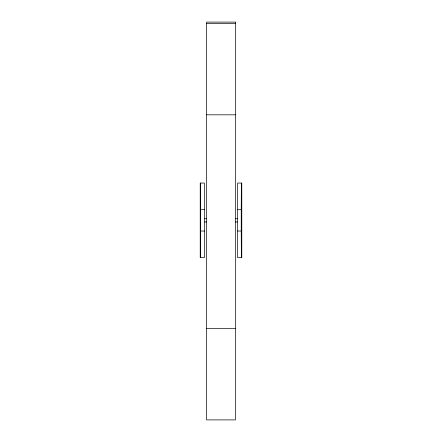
<?xml version="1.0" encoding="UTF-8"?>
<svg xmlns="http://www.w3.org/2000/svg" width="442" height="442" viewBox="0 0 442 442"><rect width="100%" height="100%" fill="white"/><g stroke="black" fill="none" stroke-linecap="round" stroke-linejoin="round"><path stroke-width="0.66" d="M200.624 257.664L200.624 183.049M204.486 231.017L204.353 257.664L200.22 257.664L200.22 183.049L204.353 183.049L204.486 231.017L200.762 231.017M237.514 209.696L237.647 183.049L241.78 183.049L241.78 257.664L237.647 257.664L237.514 209.696L241.238 209.696L241.376 183.049M206.607 23.387L235.393 23.387M206.607 114.826L235.393 114.826M200.762 209.696L204.486 209.696M204.569 218.757L206.607 218.757M235.393 218.757L237.431 218.757M204.569 221.956L206.607 221.956M235.393 221.956L237.431 221.956M237.514 231.017L241.238 231.017L241.376 257.664M206.607 328.461L235.393 328.461M241.238 209.696L241.238 231.017M235.393 22.1L206.607 22.1L206.607 419.9L235.393 419.9L235.393 22.1"/></g></svg>
